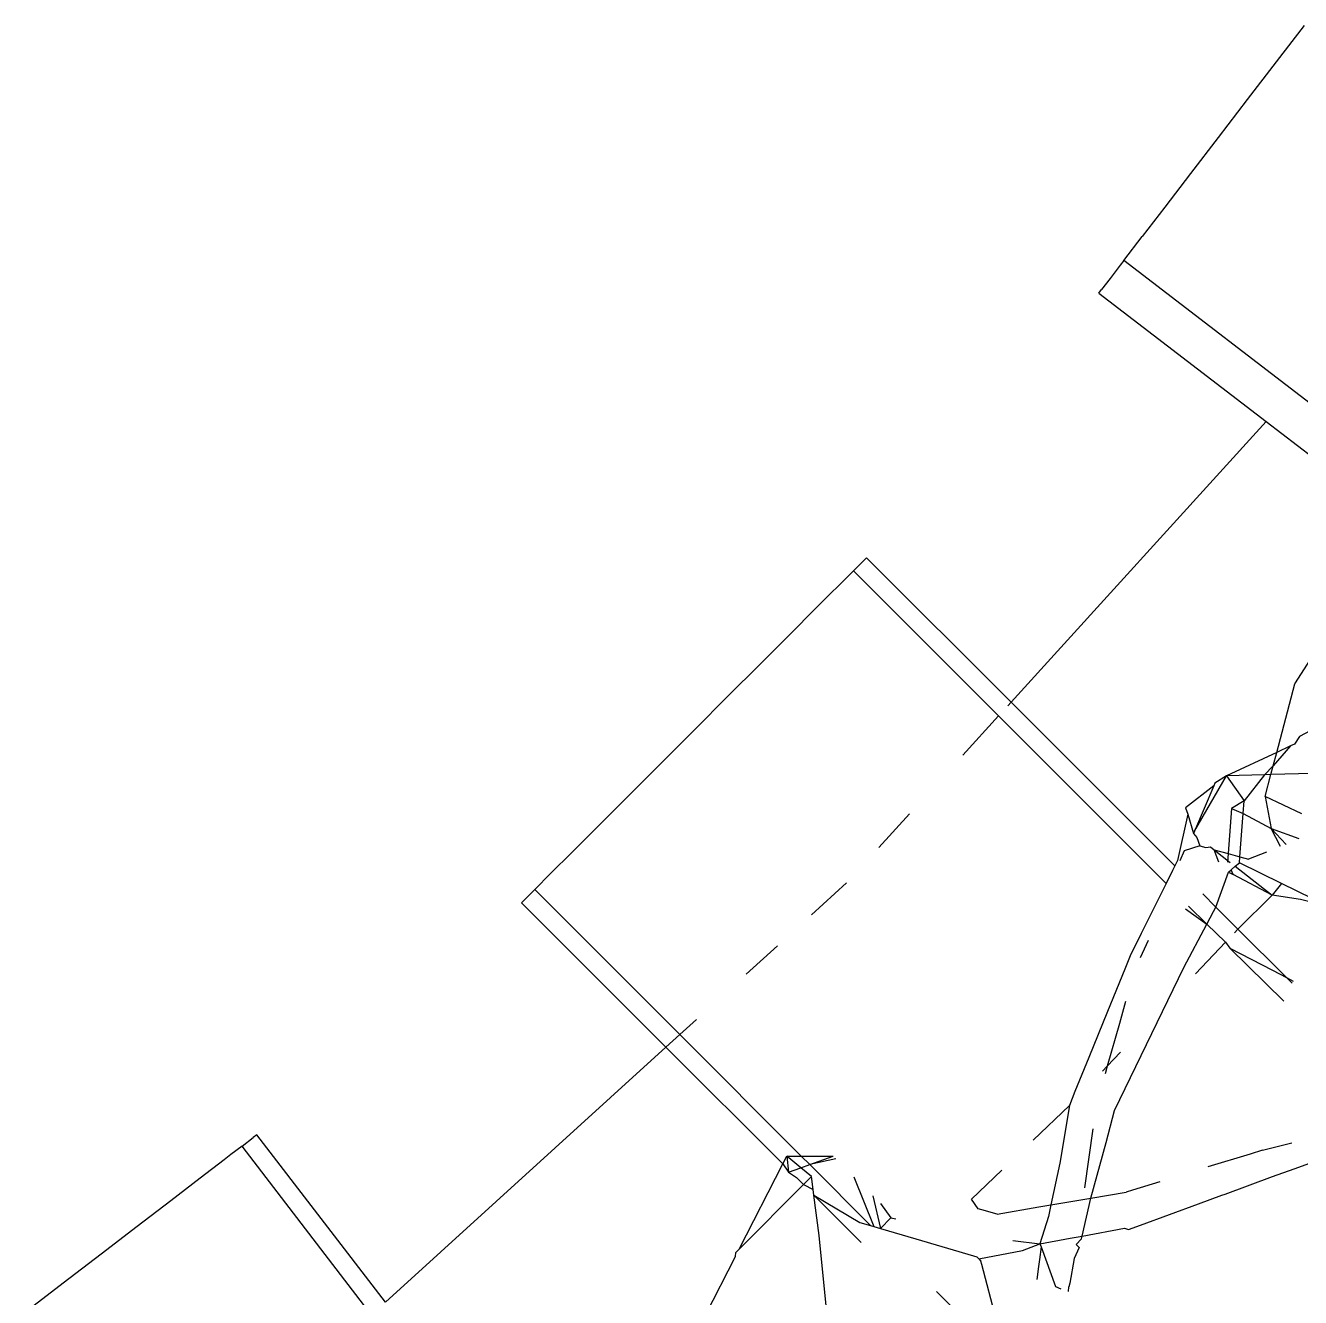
# Model space of a CAD drawing. Header units: inches. Extents: x 3324238 to 135265466, y -1036581 to 20094598.
# Drawn here: x 3354736.052 to 3354736.585, y -519088.634 to -519088.102 of the extents above; entities that cross this region are included whole.
import ezdxf

# ---------------------------------------------------------------- set-up
doc = ezdxf.new("R2010")
doc.units = ezdxf.units.IN
doc.header["$MEASUREMENT"] = 0

msp = doc.modelspace()

# ---------------------------------------------------------------- linework, layer by layer
for p, q in [((3354736.58652, -519088.10233, 0.00267), (3354736.57488, -519088.1175, 0.00267)), ((3354736.57488, -519088.1175, 0.00267), (3354736.56277, -519088.13328, 0.00267)), ((3354736.56277, -519088.13328, 0.00267), (3354736.55066, -519088.14907, 0.00267)), ((3354736.55066, -519088.14907, 0.00267), (3354736.53901, -519088.16424, 0.00267)), ((3354736.53901, -519088.16424, 0.00267), (3354736.52828, -519088.17823, 0.00267)), ((3354736.52828, -519088.17823, 0.00267), (3354736.51887, -519088.19048, 0.00267)), ((3354736.51116, -519088.20054, 0.00267), (3354736.51887, -519088.19048, 0.00267)), ((3354736.50972, -519088.20242, 0.00267), (3354736.50542, -519088.20802, 0.00267)), ((3354736.51116, -519088.20054, 0.00267), (3354736.50972, -519088.20242, 0.00267)), ((3354736.69703, -519088.34313, 0.00267), (3354736.51116, -519088.20054, 0.00267)), ((3354736.50542, -519088.20802, 0.00267), (3354736.50189, -519088.21262, 0.00267)), ((3354736.5007, -519088.21418, 0.00267), (3354736.50189, -519088.21262, 0.00267)), ((3354736.5007, -519088.21418, 0.00267), (3354736.5707, -519088.26785, 0.00267)), ((3354736.46405, -519088.38514, 0.00267), (3354736.5707, -519088.26785, 0.00267)), ((3354736.5707, -519088.26785, 0.00267), (3354736.66655, -519088.34134, 0.00267)), ((3354736.39815, -519088.33022, 0.00267), (3354736.40225, -519088.32612, 0.00267)), ((3354736.40364, -519088.32473, 0.00267), (3354736.40225, -519088.32612, 0.00267)), ((3354736.46405, -519088.38514, 0.00267), (3354736.40364, -519088.32473, 0.00267)), ((3354736.38252, -519088.34585, 0.00267), (3354736.39815, -519088.33022, 0.00267)), ((3354736.45887, -519088.39084, 0.00267), (3354736.39815, -519088.33022, 0.00267)), ((3354736.38252, -519088.34585, 0.00267), (3354736.37159, -519088.35678, 0.00267)), ((3354736.37159, -519088.35678, 0.00267), (3354736.35913, -519088.36924, 0.00267)), ((3354736.35913, -519088.36924, 0.00267), (3354736.3456, -519088.38277, 0.00267)), ((3354736.58263, -519088.37745, 0.00267), (3354736.58923, -519088.36726, 0.00267)), ((3354736.57512, -519088.4061, 0.00267), (3354736.58263, -519088.37745, 0.00267)), ((3354736.3456, -519088.38277, 0.00267), (3354736.33196, -519088.39641, 0.00267)), ((3354736.4627, -519088.38663, 0.00267), (3354736.46405, -519088.38514, 0.00267)), ((3354736.53249, -519088.45355, 0.00267), (3354736.46405, -519088.38514, 0.00267)), ((3354736.44394, -519088.40726, 0.00267), (3354736.45887, -519088.39084, 0.00267)), ((3354736.52885, -519088.46089, 0.00267), (3354736.45887, -519088.39084, 0.00267)), ((3354736.59357, -519088.39475, 0.00267), (3354736.58457, -519088.3995, 0.00267)), ((3354736.33196, -519088.39641, 0.00267), (3354736.31747, -519088.4109, 0.00267)), ((3354736.58457, -519088.3995, 0.00267), (3354736.58255, -519088.40263, 0.00267)), ((3354736.57512, -519088.4061, 0.00267), (3354736.55404, -519088.41595, 0.00267)), ((3354736.5809, -519088.4034, 0.00267), (3354736.57364, -519088.41175, 0.00267)), ((3354736.57364, -519088.41175, 0.00267), (3354736.57512, -519088.4061, 0.00267)), ((3354736.5809, -519088.4034, 0.00267), (3354736.57512, -519088.4061, 0.00267)), ((3354736.58255, -519088.40263, 0.00267), (3354736.5809, -519088.4034, 0.00267)), ((3354736.31747, -519088.4109, 0.00267), (3354736.30395, -519088.42442, 0.00267)), ((3354736.57364, -519088.41175, 0.00267), (3354736.57001, -519088.41547, 0.00267)), ((3354736.57269, -519088.41539, 0.00267), (3354736.57364, -519088.41175, 0.00267)), ((3354736.5407, -519088.43906, 0.00267), (3354736.55404, -519088.41595, 0.00267)), ((3354736.55404, -519088.41595, 0.00267), (3354736.54923, -519088.41896, 0.00267)), ((3354736.57001, -519088.41547, 0.00267), (3354736.55404, -519088.41595, 0.00267)), ((3354736.55404, -519088.41595, 0.00267), (3354736.56143, -519088.42629, 0.00267)), ((3354736.57001, -519088.41547, 0.00267), (3354736.56143, -519088.42629, 0.00267)), ((3354736.57269, -519088.41539, 0.00267), (3354736.57001, -519088.41547, 0.00267)), ((3354736.57028, -519088.42457, 0.00267), (3354736.57269, -519088.41539, 0.00267)), ((3354736.59001, -519088.41486, 0.00267), (3354736.57269, -519088.41539, 0.00267)), ((3354736.54877, -519088.42005, 0.00267), (3354736.53693, -519088.42924, 0.00267)), ((3354736.54877, -519088.42005, 0.00267), (3354736.5407, -519088.43906, 0.00267)), ((3354736.54923, -519088.41896, 0.00267), (3354736.54877, -519088.42005, 0.00267)), ((3354736.30395, -519088.42442, 0.00267), (3354736.29148, -519088.43689, 0.00267)), ((3354736.56143, -519088.42629, 0.00267), (3354736.55625, -519088.42957, 0.00267)), ((3354736.56102, -519088.43169, 0.00267), (3354736.56143, -519088.42629, 0.00267)), ((3354736.58562, -519088.43176, 0.00267), (3354736.57028, -519088.42457, 0.00267)), ((3354736.57028, -519088.42457, 0.00267), (3354736.57273, -519088.4379, 0.00267)), ((3354736.40878, -519088.44592, 0.00267), (3354736.42166, -519088.43176, 0.00267)), ((3354736.53798, -519088.43186, 0.00267), (3354736.53358, -519088.45134, 0.00267)), ((3354736.53693, -519088.42924, 0.00267), (3354736.53798, -519088.43186, 0.00267)), ((3354736.53798, -519088.43186, 0.00267), (3354736.54027, -519088.44007, 0.00267)), ((3354736.55625, -519088.42957, 0.00267), (3354736.55479, -519088.44841, 0.00267)), ((3354736.55625, -519088.42957, 0.00267), (3354736.56102, -519088.43169, 0.00267)), ((3354736.55966, -519088.44974, 0.00267), (3354736.56102, -519088.43169, 0.00267)), ((3354736.56102, -519088.43169, 0.00267), (3354736.57273, -519088.4379, 0.00267)), ((3354736.29148, -519088.43689, 0.00267), (3354736.28056, -519088.44781, 0.00267)), ((3354736.57672, -519088.44546, 0.00267), (3354736.57273, -519088.4379, 0.00267)), ((3354736.57273, -519088.4379, 0.00267), (3354736.57903, -519088.44455, 0.00267)), ((3354736.57273, -519088.4379, 0.00267), (3354736.58435, -519088.44206, 0.00267)), ((3354736.5407, -519088.43906, 0.00267), (3354736.54027, -519088.44007, 0.00267)), ((3354736.54027, -519088.44007, 0.00267), (3354736.54167, -519088.44163, 0.00267)), ((3354736.54167, -519088.44163, 0.00267), (3354736.54302, -519088.44521, 0.00267)), ((3354736.28056, -519088.44781, 0.00267), (3354736.27159, -519088.45678, 0.00267)), ((3354736.53645, -519088.4472, 0.00267), (3354736.53462, -519088.45138, 0.00267)), ((3354736.54302, -519088.44521, 0.00267), (3354736.53645, -519088.4472, 0.00267)), ((3354736.54302, -519088.44521, 0.00267), (3354736.54545, -519088.44587, 0.00267)), ((3354736.54545, -519088.44587, 0.00267), (3354736.5474, -519088.44562, 0.00267)), ((3354736.5474, -519088.44562, 0.00267), (3354736.54895, -519088.44683, 0.00267)), ((3354736.55085, -519088.45193, 0.00267), (3354736.54895, -519088.44683, 0.00267)), ((3354736.54895, -519088.44683, 0.00267), (3354736.55479, -519088.44841, 0.00267)), ((3354736.54895, -519088.44683, 0.00267), (3354736.55571, -519088.4521, 0.00267)), ((3354736.55479, -519088.44841, 0.00267), (3354736.55451, -519088.45205, 0.00267)), ((3354736.55479, -519088.44841, 0.00267), (3354736.55966, -519088.44974, 0.00267)), ((3354736.57076, -519088.4478, 0.00267), (3354736.5633, -519088.45073, 0.00267)), ((3354736.53249, -519088.45355, 0.00267), (3354736.53157, -519088.4554, 0.00267)), ((3354736.53358, -519088.45134, 0.00267), (3354736.53249, -519088.45355, 0.00267)), ((3354736.55606, -519088.45514, 0.00267), (3354736.55776, -519088.45369, 0.00267)), ((3354736.55776, -519088.45369, 0.00267), (3354736.55948, -519088.45222, 0.00267)), ((3354736.55776, -519088.45369, 0.00267), (3354736.57326, -519088.46576, 0.00267)), ((3354736.55948, -519088.45222, 0.00267), (3354736.55966, -519088.44974, 0.00267)), ((3354736.57708, -519088.46085, 0.00267), (3354736.55948, -519088.45222, 0.00267)), ((3354736.55966, -519088.44974, 0.00267), (3354736.5633, -519088.45073, 0.00267)), ((3354736.27159, -519088.45678, 0.00267), (3354736.26493, -519088.46344, 0.00267)), ((3354736.53157, -519088.4554, 0.00267), (3354736.52885, -519088.46089, 0.00267)), ((3354736.54966, -519088.47072, 0.00267), (3354736.55494, -519088.4561, 0.00267)), ((3354736.55494, -519088.4561, 0.00267), (3354736.55606, -519088.45514, 0.00267)), ((3354736.55494, -519088.4561, 0.00267), (3354736.55688, -519088.45712, 0.00267)), ((3354736.55688, -519088.45712, 0.00267), (3354736.55606, -519088.45514, 0.00267)), ((3354736.57326, -519088.46576, 0.00267), (3354736.55688, -519088.45712, 0.00267)), ((3354736.25944, -519088.46893, 0.00267), (3354736.26493, -519088.46344, 0.00267)), ((3354736.26493, -519088.46344, 0.00267), (3354736.32557, -519088.52407, 0.00267)), ((3354736.38061, -519088.47402, 0.00267), (3354736.39534, -519088.46062, 0.00267)), ((3354736.52885, -519088.46089, 0.00267), (3354736.5185, -519088.4818, 0.00267)), ((3354736.54966, -519088.47072, 0.00267), (3354736.5442, -519088.46526, 0.00267)), ((3354736.57708, -519088.46085, 0.00267), (3354736.57326, -519088.46576, 0.00267)), ((3354736.59674, -519088.47047, 0.00267), (3354736.57708, -519088.46085, 0.00267)), ((3354736.25944, -519088.46893, 0.00267), (3354736.31982, -519088.52929, 0.00267)), ((3354736.54586, -519088.47789, 0.00267), (3354736.53828, -519088.47031, 0.00267)), ((3354736.57326, -519088.46576, 0.00267), (3354736.55888, -519088.47994, 0.00267)), ((3354736.58502, -519088.46759, 0.00267), (3354736.57326, -519088.46576, 0.00267)), ((3354736.59674, -519088.47047, 0.00267), (3354736.58502, -519088.46759, 0.00267)), ((3354736.53693, -519088.47146, 0.00267), (3354736.54586, -519088.47789, 0.00267)), ((3354736.54586, -519088.47789, 0.00267), (3354736.5487, -519088.47253, 0.00267)), ((3354736.5487, -519088.47253, 0.00267), (3354736.54966, -519088.47072, 0.00267)), ((3354736.55888, -519088.47994, 0.00267), (3354736.54966, -519088.47072, 0.00267)), ((3354736.53624, -519088.49601, 0.00267), (3354736.54586, -519088.47789, 0.00267)), ((3354736.55363, -519088.48545, 0.00267), (3354736.54586, -519088.47789, 0.00267)), ((3354736.55888, -519088.47994, 0.00267), (3354736.55743, -519088.48146, 0.00267)), ((3354736.57912, -519088.50017, 0.00267), (3354736.55888, -519088.47994, 0.00267)), ((3354736.5185, -519088.4818, 0.00267), (3354736.5139, -519088.49111, 0.00267)), ((3354736.52141, -519088.4847, 0.00267), (3354736.51809, -519088.49203, 0.00267)), ((3354736.55363, -519088.48545, 0.00267), (3354736.54109, -519088.4986, 0.00267)), ((3354736.55363, -519088.48545, 0.00267), (3354736.55546, -519088.48788, 0.00267)), ((3354736.35338, -519088.49877, 0.00267), (3354736.36644, -519088.4869, 0.00267)), ((3354736.5139, -519088.49111, 0.00267), (3354736.5116, -519088.49674, 0.00267)), ((3354736.55546, -519088.48788, 0.00267), (3354736.57335, -519088.49717, 0.00267)), ((3354736.57801, -519088.51004, 0.00267), (3354736.55546, -519088.48788, 0.00267)), ((3354736.5116, -519088.49674, 0.00267), (3354736.50437, -519088.51444, 0.00267)), ((3354736.50732, -519088.55571, 0.00267), (3354736.53624, -519088.49601, 0.00267)), ((3354736.57335, -519088.49717, 0.00267), (3354736.57912, -519088.50017, 0.00267)), ((3354736.57912, -519088.50017, 0.00267), (3354736.58198, -519088.50166, 0.00267)), ((3354736.58154, -519088.50259, 0.00267), (3354736.57912, -519088.50017, 0.00267)), ((3354736.51195, -519088.51021, 0.00267), (3354736.50933, -519088.5194, 0.00267)), ((3354736.32557, -519088.52407, 0.00267), (3354736.33254, -519088.51772, 0.00267)), ((3354736.50437, -519088.51444, 0.00267), (3354736.49652, -519088.53364, 0.00267)), ((3354736.50933, -519088.5194, 0.00267), (3354736.50424, -519088.53725, 0.00267)), ((3354736.31982, -519088.52929, 0.00267), (3354736.32557, -519088.52407, 0.00267)), ((3354736.32557, -519088.52407, 0.00267), (3354736.37637, -519088.57486, 0.00267)), ((3354736.20255, -519088.63593, 0.00267), (3354736.31982, -519088.52929, 0.00267)), ((3354736.31982, -519088.52929, 0.00267), (3354736.36865, -519088.57812, 0.00267)), ((3354736.49652, -519088.53364, 0.00267), (3354736.49074, -519088.5478, 0.00267)), ((3354736.50979, -519088.53143, 0.00267), (3354736.50424, -519088.53725, 0.00267)), ((3354736.50424, -519088.53725, 0.00267), (3354736.50223, -519088.53935, 0.00267)), ((3354736.50424, -519088.53725, 0.00267), (3354736.50333, -519088.54045, 0.00267)), ((3354736.49074, -519088.5478, 0.00267), (3354736.48848, -519088.55374, 0.00267)), ((3354736.48848, -519088.55374, 0.00267), (3354736.47336, -519088.56815, 0.00267)), ((3354736.48848, -519088.55374, 0.00267), (3354736.4844, -519088.57778, 0.00267)), ((3354736.50386, -519088.56907, 0.00267), (3354736.50732, -519088.55571, 0.00267)), ((3354736.14878, -519088.56587, 0.00267), (3354736.14722, -519088.56707, 0.00267)), ((3354736.20255, -519088.63593, 0.00267), (3354736.14878, -519088.56587, 0.00267)), ((3354736.49822, -519088.56347, 0.00267), (3354736.4947, -519088.58808, 0.00267)), ((3354736.14262, -519088.5706, 0.00267), (3354736.13797, -519088.57416, 0.00267)), ((3354736.14262, -519088.5706, 0.00267), (3354736.14722, -519088.56707, 0.00267)), ((3354736.24378, -519088.70242, 0.00267), (3354736.14262, -519088.5706, 0.00267)), ((3354736.49735, -519088.59235, 0.00267), (3354736.50386, -519088.56907, 0.00267)), ((3354736.56918, -519088.57239, 0.00267), (3354736.58143, -519088.56926, 0.00267)), ((3354736.13514, -519088.57634, 0.00267), (3354736.12508, -519088.58405, 0.00267)), ((3354736.13797, -519088.57416, 0.00267), (3354736.13514, -519088.57634, 0.00267)), ((3354736.36865, -519088.57812, 0.00267), (3354736.37033, -519088.57483, 0.00267)), ((3354736.37617, -519088.5797, 0.00267), (3354736.37033, -519088.57483, 0.00267)), ((3354736.37033, -519088.57483, 0.00267), (3354736.37637, -519088.57486, 0.00267)), ((3354736.37033, -519088.57483, 0.00267), (3354736.37108, -519088.5815, 0.00267)), ((3354736.37637, -519088.57486, 0.00267), (3354736.38974, -519088.5749, 0.00267)), ((3354736.37637, -519088.57486, 0.00267), (3354736.3799, -519088.57838, 0.00267)), ((3354736.3799, -519088.57838, 0.00267), (3354736.38974, -519088.5749, 0.00267)), ((3354736.39087, -519088.57603, 0.00267), (3354736.3799, -519088.57838, 0.00267)), ((3354736.56394, -519088.574, 0.00267), (3354736.54636, -519088.57937, 0.00267)), ((3354736.56918, -519088.57239, 0.00267), (3354736.56394, -519088.574, 0.00267)), ((3354736.58275, -519088.57994, 0.00267), (3354736.5916, -519088.57675, 0.00267)), ((3354736.35043, -519088.61377, 0.00267), (3354736.36865, -519088.57812, 0.00267)), ((3354736.36865, -519088.57812, 0.00267), (3354736.37108, -519088.5815, 0.00267)), ((3354736.37108, -519088.5815, 0.00267), (3354736.37617, -519088.5797, 0.00267)), ((3354736.37108, -519088.5815, 0.00267), (3354736.37434, -519088.5838, 0.00267)), ((3354736.37617, -519088.5797, 0.00267), (3354736.3799, -519088.57838, 0.00267)), ((3354736.38062, -519088.5834, 0.00267), (3354736.37617, -519088.5797, 0.00267)), ((3354736.3799, -519088.57838, 0.00267), (3354736.40537, -519088.60385, 0.00267)), ((3354736.46023, -519088.58067, 0.00267), (3354736.44747, -519088.59284, 0.00267)), ((3354736.4844, -519088.57778, 0.00267), (3354736.48072, -519088.59519, 0.00267)), ((3354736.57332, -519088.58338, 0.00267), (3354736.57763, -519088.58179, 0.00267)), ((3354736.57763, -519088.58179, 0.00267), (3354736.58275, -519088.57994, 0.00267)), ((3354736.12508, -519088.58405, 0.00267), (3354736.11283, -519088.59346, 0.00267)), ((3354736.35043, -519088.61377, 0.00267), (3354736.37729, -519088.58675, 0.00267)), ((3354736.37434, -519088.5838, 0.00267), (3354736.37729, -519088.58675, 0.00267)), ((3354736.37729, -519088.58675, 0.00267), (3354736.38062, -519088.5834, 0.00267)), ((3354736.37729, -519088.58675, 0.00267), (3354736.38133, -519088.58873, 0.00267)), ((3354736.38133, -519088.58873, 0.00267), (3354736.38062, -519088.5834, 0.00267)), ((3354736.39831, -519088.58347, 0.00267), (3354736.40668, -519088.60424, 0.00267)), ((3354736.52629, -519088.58551, 0.00267), (3354736.51486, -519088.589, 0.00267)), ((3354736.55355, -519088.59066, 0.00267), (3354736.57332, -519088.58338, 0.00267)), ((3354736.38164, -519088.5911, 0.00267), (3354736.38133, -519088.58873, 0.00267)), ((3354736.3839, -519088.60805, 0.00267), (3354736.38164, -519088.5911, 0.00267)), ((3354736.38164, -519088.5911, 0.00267), (3354736.4009, -519088.60253, 0.00267)), ((3354736.38164, -519088.5911, 0.00267), (3354736.40141, -519088.61087, 0.00267)), ((3354736.40622, -519088.59137, 0.00267), (3354736.40947, -519088.60506, 0.00267)), ((3354736.45029, -519088.59681, 0.00267), (3354736.44747, -519088.59284, 0.00267)), ((3354736.48072, -519088.59519, 0.00267), (3354736.49735, -519088.59235, 0.00267)), ((3354736.49374, -519088.60824, 0.00267), (3354736.49735, -519088.59235, 0.00267)), ((3354736.49735, -519088.59235, 0.00267), (3354736.51216, -519088.58983, 0.00267)), ((3354736.51486, -519088.589, 0.00267), (3354736.51216, -519088.58983, 0.00267)), ((3354736.54236, -519088.59478, 0.00267), (3354736.55213, -519088.59118, 0.00267)), ((3354736.55213, -519088.59118, 0.00267), (3354736.55355, -519088.59066, 0.00267)), ((3354736.11283, -519088.59346, 0.00267), (3354736.09884, -519088.60419, 0.00267)), ((3354736.40946, -519088.59461, 0.00267), (3354736.41386, -519088.60055, 0.00267)), ((3354736.45189, -519088.59725, 0.00267), (3354736.45029, -519088.59681, 0.00267)), ((3354736.45823, -519088.59903, 0.00267), (3354736.45189, -519088.59725, 0.00267)), ((3354736.45823, -519088.59903, 0.00267), (3354736.47563, -519088.59606, 0.00267)), ((3354736.47563, -519088.59606, 0.00267), (3354736.48072, -519088.59519, 0.00267)), ((3354736.48072, -519088.59519, 0.00267), (3354736.47968, -519088.60011, 0.00267)), ((3354736.51818, -519088.60368, 0.00267), (3354736.54236, -519088.59478, 0.00267)), ((3354736.4009, -519088.60253, 0.00267), (3354736.40537, -519088.60385, 0.00267)), ((3354736.40537, -519088.60385, 0.00267), (3354736.40668, -519088.60424, 0.00267)), ((3354736.40947, -519088.60506, 0.00267), (3354736.41386, -519088.60055, 0.00267)), ((3354736.41386, -519088.60055, 0.00267), (3354736.41594, -519088.60109, 0.00267)), ((3354736.47968, -519088.60011, 0.00267), (3354736.47603, -519088.61154, 0.00267)), ((3354736.51316, -519088.60553, 0.00267), (3354736.51818, -519088.60368, 0.00267)), ((3354736.09884, -519088.60419, 0.00267), (3354736.08367, -519088.61583, 0.00267)), ((3354736.38801, -519088.64953, 0.00267), (3354736.3839, -519088.60805, 0.00267)), ((3354736.40668, -519088.60424, 0.00267), (3354736.40947, -519088.60506, 0.00267)), ((3354736.40947, -519088.60506, 0.00267), (3354736.4243, -519088.60945, 0.00267)), ((3354736.47603, -519088.61154, 0.00267), (3354736.48874, -519088.60917, 0.00267)), ((3354736.48874, -519088.60917, 0.00267), (3354736.49374, -519088.60824, 0.00267)), ((3354736.49344, -519088.6094, 0.00267), (3354736.49374, -519088.60824, 0.00267)), ((3354736.49374, -519088.60824, 0.00267), (3354736.51154, -519088.60492, 0.00267)), ((3354736.51154, -519088.60492, 0.00267), (3354736.51316, -519088.60553, 0.00267)), ((3354736.34907, -519088.61514, 0.00267), (3354736.35043, -519088.61377, 0.00267)), ((3354736.4243, -519088.60945, 0.00267), (3354736.44834, -519088.61655, 0.00267)), ((3354736.45059, -519088.6178, 0.00267), (3354736.46886, -519088.61422, 0.00267)), ((3354736.46475, -519088.61011, 0.00267), (3354736.47603, -519088.61154, 0.00267)), ((3354736.46886, -519088.61422, 0.00267), (3354736.47603, -519088.61154, 0.00267)), ((3354736.47658, -519088.61271, 0.00267), (3354736.4759, -519088.61802, 0.00267)), ((3354736.47603, -519088.61154, 0.00267), (3354736.47658, -519088.61271, 0.00267)), ((3354736.47658, -519088.61271, 0.00267), (3354736.48263, -519088.62937, 0.00267)), ((3354736.49252, -519088.61295, 0.00267), (3354736.49048, -519088.6176, 0.00267)), ((3354736.49132, -519088.61174, 0.00267), (3354736.49344, -519088.6094, 0.00267)), ((3354736.49132, -519088.61174, 0.00267), (3354736.49252, -519088.61295, 0.00267)), ((3354736.08367, -519088.61583, 0.00267), (3354736.06789, -519088.62794, 0.00267)), ((3354736.33654, -519088.64098, 0.00267), (3354736.34892, -519088.61672, 0.00267)), ((3354736.34892, -519088.61672, 0.00267), (3354736.34907, -519088.61514, 0.00267)), ((3354736.44834, -519088.61655, 0.00267), (3354736.44976, -519088.61698, 0.00267)), ((3354736.44976, -519088.61698, 0.00267), (3354736.45059, -519088.6178, 0.00267)), ((3354736.45059, -519088.6178, 0.00267), (3354736.45148, -519088.6187, 0.00267)), ((3354736.45184, -519088.62008, 0.00267), (3354736.45148, -519088.6187, 0.00267)), ((3354736.4759, -519088.61802, 0.00267), (3354736.47555, -519088.62091, 0.00267)), ((3354736.49048, -519088.6176, 0.00267), (3354736.48866, -519088.62791, 0.00267)), ((3354736.45779, -519088.64293, 0.00267), (3354736.45184, -519088.62008, 0.00267)), ((3354736.47555, -519088.62091, 0.00267), (3354736.47489, -519088.62642, 0.00267)), ((3354736.06789, -519088.62794, 0.00267), (3354736.0521, -519088.64005, 0.00267)), ((3354736.48263, -519088.62937, 0.00267), (3354736.48487, -519088.63023, 0.00267)), ((3354736.48804, -519088.63143, 0.00267), (3354736.48827, -519088.6294, 0.00267)), ((3354736.48866, -519088.62791, 0.00267), (3354736.48827, -519088.6294, 0.00267)), ((3354736.43291, -519088.63138, 0.00267), (3354736.46248, -519088.66094, 0.00267))]:
    msp.add_line(p, q)

doc.saveas('drawing.dxf')
